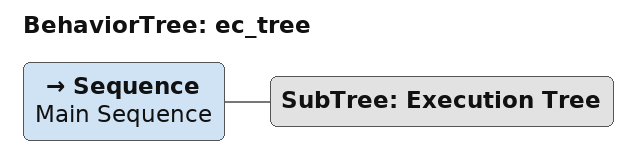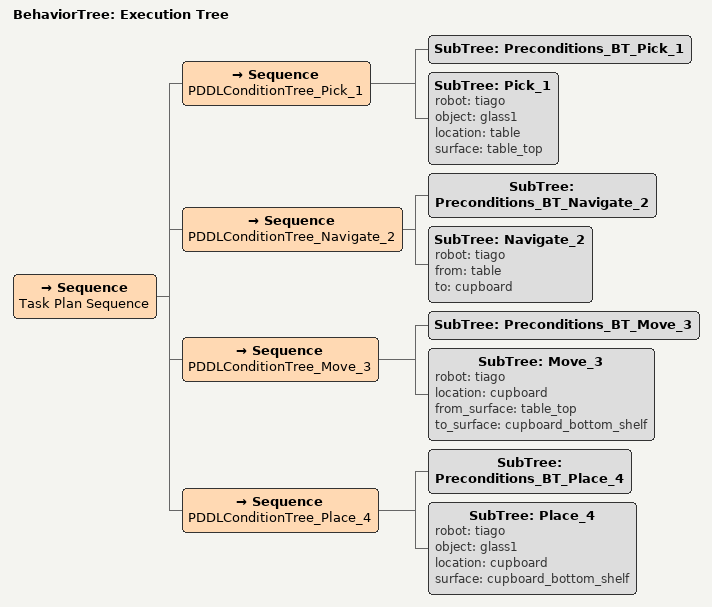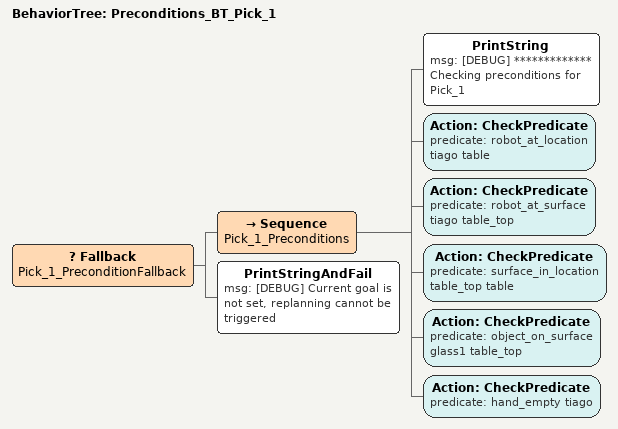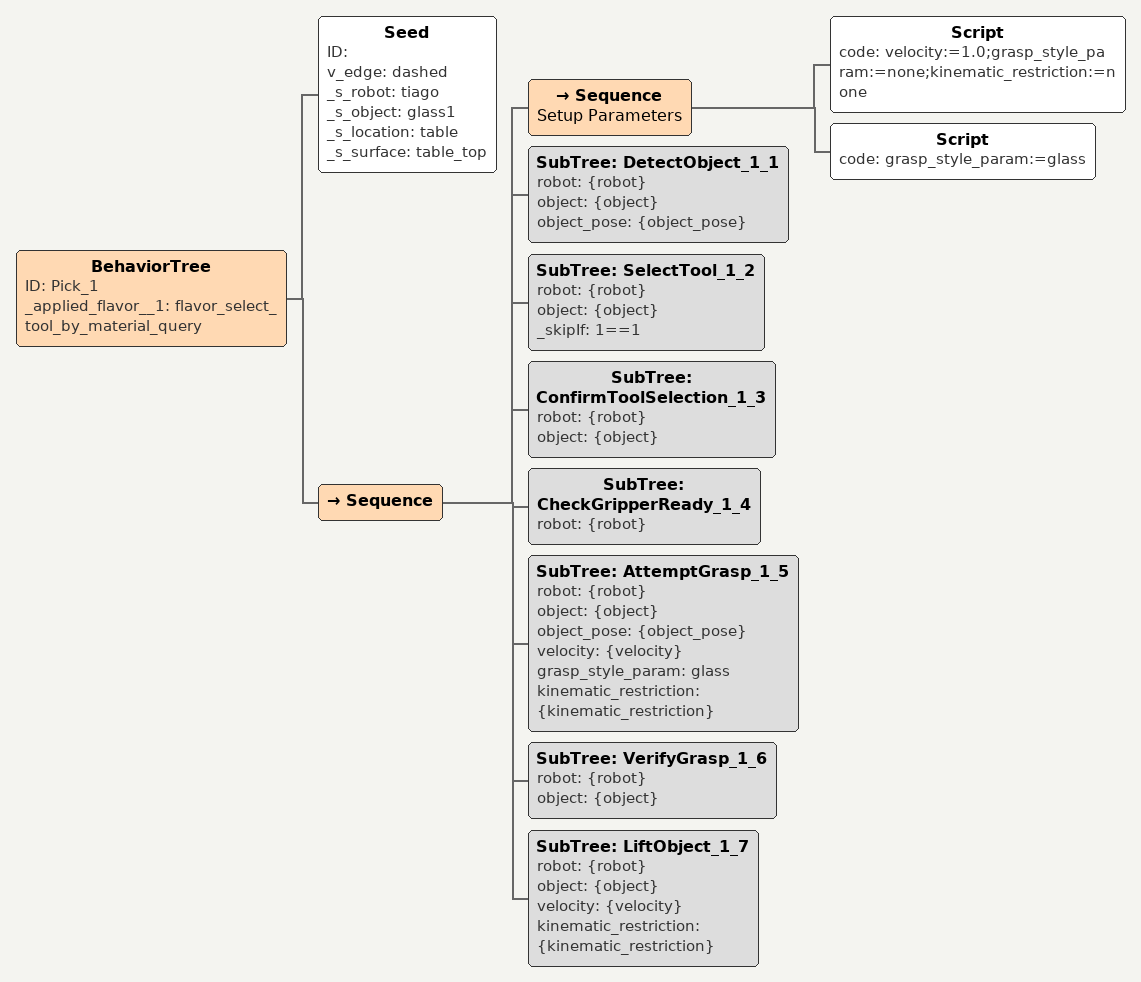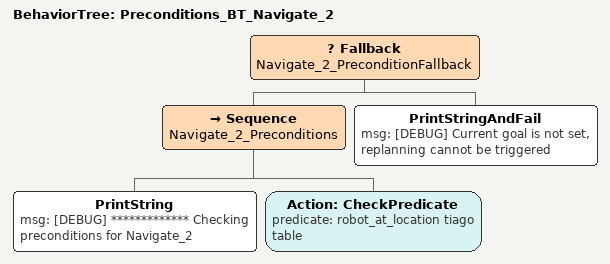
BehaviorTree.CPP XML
<BehaviorTree ID="ec_tree">
    <Sequence name="Main Sequence">
        <SubTree ID="Execution Tree"/>
    </Sequence>
</BehaviorTree>

<BehaviorTree ID="Execution Tree">
    <Sequence name="Task Plan Sequence">
        <Sequence name="PDDLConditionTree_Pick_1">
            <SubTree ID="Preconditions_BT_Pick_1"/>
            <SubTree ID="Pick_1" robot="tiago" object="glass1" location="table" surface="table_top"/>
        </Sequence>
        <Sequence name="PDDLConditionTree_Navigate_2">
            <SubTree ID="Preconditions_BT_Navigate_2"/>
            <SubTree ID="Navigate_2" robot="tiago" from="table" to="cupboard"/>
        </Sequence>
        <Sequence name="PDDLConditionTree_Move_3">
            <SubTree ID="Preconditions_BT_Move_3"/>
            <SubTree ID="Move_3" robot="tiago" location="cupboard" from_surface="table_top" to_surface="cupboard_bottom_shelf"/>
        </Sequence>
        <Sequence name="PDDLConditionTree_Place_4">
            <SubTree ID="Preconditions_BT_Place_4"/>
            <SubTree ID="Place_4" robot="tiago" object="glass1" location="cupboard" surface="cupboard_bottom_shelf"/>
        </Sequence>
    </Sequence>
</BehaviorTree>

<BehaviorTree ID="Preconditions_BT_Pick_1">
    <Fallback name="Pick_1_PreconditionFallback">
        <Sequence name="Pick_1_Preconditions">
            <PrintString msg="[DEBUG] ************* Checking preconditions for Pick_1"/>
            <Action ID="CheckPredicate" predicate="robot_at_location tiago table"/>
            <Action ID="CheckPredicate" predicate="robot_at_surface tiago table_top"/>
            <Action ID="CheckPredicate" predicate="surface_in_location table_top table"/>
            <Action ID="CheckPredicate" predicate="object_on_surface glass1 table_top"/>
            <Action ID="CheckPredicate" predicate="hand_empty tiago"/>
        </Sequence>
        <PrintStringAndFail msg="[DEBUG] Current goal is not set, replanning cannot be triggered"/>
    </Fallback>
</BehaviorTree>

<BehaviorTree ID="Pick_1" _applied_flavor__1="flavor_select_tool_by_material_query">
    <Seed ID="" v_edge="dashed" _s_robot="tiago" _s_object="glass1" _s_location="table" _s_surface="table_top"/>
    <Sequence>

        <Sequence name="Setup Parameters">

            <Script code="velocity:=1.0;grasp_style_param:=none;kinematic_restriction:=none"/>

            <Script code="grasp_style_param:=glass"/>
        </Sequence>

        <SubTree ID="DetectObject_1_1" robot="{robot}" object="{object}" object_pose="{object_pose}"/>

        <SubTree ID="SelectTool_1_2" robot="{robot}" object="{object}" _skipIf="1==1"/>

        <SubTree ID="ConfirmToolSelection_1_3" robot="{robot}" object="{object}"/>

        <SubTree ID="CheckGripperReady_1_4" robot="{robot}"/>

        <SubTree ID="AttemptGrasp_1_5" robot="{robot}" object="{object}" object_pose="{object_pose}" velocity="{velocity}" grasp_style_param="glass" kinematic_restriction="{kinematic_restriction}"/>

        <SubTree ID="VerifyGrasp_1_6" robot="{robot}" object="{object}"/>

        <SubTree ID="LiftObject_1_7" robot="{robot}" object="{object}" velocity="{velocity}" kinematic_restriction="{kinematic_restriction}"/>

        <!--Replaced the behavior SelectTooland added grasp_style_param:glass to the seed parameter dictionary-->
    </Sequence>

</BehaviorTree>

<BehaviorTree ID="Preconditions_BT_Navigate_2">
    <Fallback name="Navigate_2_PreconditionFallback">
        <Sequence name="Navigate_2_Preconditions">
            <PrintString msg="[DEBUG] ************* Checking preconditions for Navigate_2"/>
            <Action ID="CheckPredicate" predicate="robot_at_location tiago table"/>
        </Sequence>
        <PrintStringAndFail msg="[DEBUG] Current goal is not set, replanning cannot be triggered"/>
    </Fallback>
</BehaviorTree>
